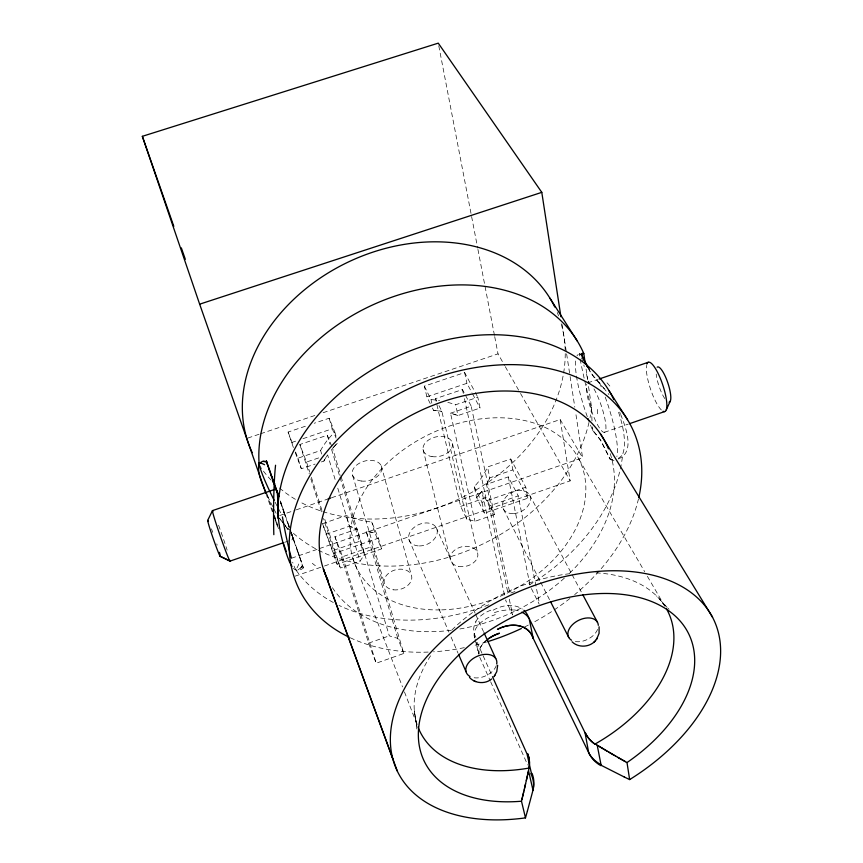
<?xml version="1.0" encoding="UTF-8"?>
<svg xmlns="http://www.w3.org/2000/svg" width="863" height="863" viewBox="0 0 863 863"><rect width="100%" height="100%" fill="white"/><g stroke="black" fill="none" stroke-linecap="round" stroke-linejoin="round"><path stroke-width="0.65" stroke-dasharray="4.32 3.24" d="M293.442 568.285C295.718 572.191 306.16 569.677 302.438 564.974M321.36 461.942L323.862 461.09L326.592 456.419M301.554 567.067L302.428 565.319L301.942 563.938M326.84 456.042L327.606 454.887L335.427 480.497M301.392 567.325L298.134 569.839M300.648 568.199L302.428 565.319L302.816 566.387L301.953 563.517M334.186 446.559L332.589 448.382L340.702 475.286M334.52 446.203L335.189 445.481M335.524 445.125L336.203 444.413M336.548 444.057L337.25 443.355M618.286 458.987C635.74 452.05 625.395 426.667 620.573 414.121M403.787 653.464L397.778 638.296A83.84 59.827 -14.7 0 1 389.31 635.837L357.131 529.008L334.93 536.667L368.63 643.129L376.192 663.237L403.787 653.464L372.223 546.462L366.117 531.328A89.644 59.461 -14.6 0 0 374.876 532.73L381.511 548.9L337.163 564.273L322.514 523.679L346.246 515.524A90.227 59.396 -14.6 0 0 371.77 522.029L378.404 538.188L381.511 548.9M368.63 643.129L389.31 635.837M514.963 591.554L509.882 593.334L486.516 484.402A89.644 59.461 -14.6 0 0 489.817 477.854L487.509 466.98L510.734 458.997L525.783 487.207L527.876 498.156L484.38 513.237L476.646 497.573L474.229 486.721A90.227 59.396 -14.6 0 0 487.509 466.98M333.701 550.292L359.353 541.414L364.628 554.715A83.84 59.827 -14.7 0 0 360.065 561.177L340.367 568.016L333.701 550.292L323.496 518.426M460.659 506.408L485.891 497.681L494.359 514.585L474.995 521.306A83.84 59.827 -14.7 0 0 466.829 519.289L460.659 506.408L436.419 402.546M322.514 523.679L333.754 553.625L378.404 538.188M474.229 486.721L481.986 502.363L525.783 487.207M334.93 536.667L342.568 556.732L372.223 546.462M504.477 594.995L481.867 491.381L476.646 497.573A89.644 59.461 -14.6 0 0 481.867 491.381L489.159 505.966L518.253 495.891L539.256 602.698M295.2 576.128L323.215 566.43M324.488 565.988L570.184 480.864L560.163 419.537L330.691 498.059M284.585 542.331L293.463 539.289L291.618 534.143M604.391 432.309L628.275 424.1M325.923 534.305L349.493 526.182A89.644 59.461 -14.6 0 0 357.131 529.008L349.493 526.182L346.246 515.524M527.876 498.156L512.881 469.904L489.817 477.854L486.516 484.402L508.285 476.894L518.253 495.891M291.489 558.221L318.188 549.008M319.45 548.566L582.59 457.735L575.632 412.471M278.512 528.674L274.596 517.261L278.415 515.945M279.698 515.513L294.995 510.281M296.268 509.839L328.134 498.933M587.768 382.87L597.854 379.44M295.588 451.975L297.929 458.199L320.594 450.518A90.227 59.396 -14.6 0 1 334.812 432.083L329.127 418.231L314.208 423.258M447.832 402.385A90.227 59.396 -14.6 0 1 455.599 404.769L477.8 397.239L480.055 408.037L457.994 415.535A89.644 59.461 -14.6 0 0 450.497 413.194L474.995 521.306M336.085 444.531A89.644 59.461 -14.6 0 0 332.589 448.382L327.282 435.232L299.849 444.51L306.516 462.039L318.922 457.832M494.359 514.585L471.187 406.171L450.497 413.194L457.994 415.535L455.599 404.769M295.254 452.525L301.338 468.738L315.103 464.067M247.8 438.059L259.299 434.186M260.572 433.765L315.459 415.286M323.129 412.708L498.016 353.862L504.639 365.513M293.388 447.541L288.113 432.05L307.994 425.351M430.216 403.56L426.894 396.829L424.348 386.149L464.639 372.568L474.672 391.371M291.521 442.546L296.613 440.831M302.978 438.684L332.277 428.782L336.063 438.037M426.894 396.829L466.937 383.312L471.932 392.73M436.117 401.241L435.513 398.652L462.471 389.537L471.187 406.171M612.611 459.44L609.958 458.933A72.438 14.369 70.8 0 0 608.437 455.535L600.734 440.508L594.445 432.201A70.993 14.207 70.7 0 0 592.892 430.82A55.922 11.704 71.4 0 1 590.497 425.081M612.352 459.407L609.958 458.933L601.328 441.489A42.492 8.576 70.9 0 0 599.677 438.836L592.892 430.82L592.428 426.937M604.337 388.803L594.251 377.692L589.343 370.216M600.044 383.506L591.813 374.283A46.613 10.086 72 0 1 590.109 371.543L588.361 368.458M667.153 607.412L656.495 595.88M662.611 602.881L669.052 609.289M302.784 566.322L303.42 567.973L303.118 567.023M603.42 387.67L608.944 394.564M282.05 521.576L284.035 524.154M280.41 519.407L285.901 526.613M279.536 518.264L279.968 518.836M285.426 525.988L288.264 529.774M286.343 527.196L288.145 529.612M290.734 533.194L291.91 535.308M291.101 533.701L291.565 534.37L290.335 530.821M560.163 419.537L582.59 457.735M579.051 459.396L644.683 571.705M647.39 576.333L664.294 605.276M505.297 366.678L519.86 392.309M520.529 393.474L570.184 480.864M276.128 513.312L266.548 494.229M475.297 392.536L477.8 397.239M529.623 495.017L571.479 573.517A137.735 87.799 -25.6 0 0 451.5 630.378M572.104 574.715L582.255 593.744M472.557 393.906L480.055 408.037M503.442 509.127L540.087 581.133M540.691 582.331L549.86 600.335M531.392 588.577L539.181 604.132M435.513 398.652L436.667 400.961M438.976 405.567L441.856 411.338L466.829 519.289M424.348 386.149L431.004 399.569L431.845 403.14M432.428 408.037L433.539 410.281A89.644 59.461 -14.6 0 1 441.856 411.338L433.539 410.281L432.967 407.908M436.106 527.422L475.125 613.205M475.675 614.434L483.485 631.587M477.142 642.396L482.622 654.65M483.161 655.869L491.932 675.459M479.785 657.326L490.119 680.562M490.669 681.781L527.649 764.942M619.699 412.126L620.357 413.625M408.889 539.386L448.933 632.115M451.069 637.056L458.005 653.129M292.557 536.549L293.463 539.267L293.129 538.404M303.398 567.951L303.075 567.11M352.999 558.76L402.514 686.905M404.456 691.932L417.563 725.848A137.735 87.799 -25.6 0 1 432.18 653.399M288.113 432.05L293.247 445.75M293.183 538.544L292.784 537.433M291.856 535.179L292.384 536.646M292.287 536.365L293.172 538.868M293.42 539.58L294.251 541.942M293.032 538.49L293.549 539.947M291.122 532.719L291.888 534.92M294.143 541.619L296.365 547.962M265.944 493.442L278.328 528.803M280.702 502.234L281.672 505.017M287.951 523.658L289.267 527.412M297.066 549.968L302.018 564.143M296.289 547.746L297.217 550.389M274.596 517.261L277.228 524.769M280.378 500.928L285.696 516.257M281.273 503.863L283.086 509.062M284.186 512.805L286.106 518.329M283.862 512.191L289.234 527.66M291.187 532.126L293.733 539.526M284.973 514.51L289.17 526.29M280.518 502.19L284.261 513.021M280.313 501.91L284.175 513.086M293.366 538.458L298.156 552.385M288.63 525.082L289.181 526.689M266.937 493.787L277.379 524.197M298.566 553.571L300.195 558.339M291.133 532.385L291.921 534.682M297.67 550.95L299.083 555.103M300.907 560.432L301.543 562.309M299.936 557.584L302.093 563.927M291.77 534.219L292.633 536.775M292.816 537.315L293.032 537.951M297.929 458.199L301.338 468.738M333.754 553.625L337.163 564.273M306.516 462.039L309.785 472.255M311.414 477.368L322.428 511.835M324.866 519.494L340.367 568.016M299.849 444.51L309.224 473.819M310.853 478.922L321.457 512.05M342.568 556.732L376.192 663.237M320.594 450.518L321.683 454.035M337.778 488.188L360.065 561.177M341.079 476.559L364.628 554.715M327.282 435.232L329.979 444.197M331.532 449.31L339.644 476.171M340.033 477.455L359.353 541.414M334.812 432.083L336.559 437.962M329.127 418.231L332.277 428.782M397.778 638.296L366.117 531.328L374.876 532.73L371.77 522.029M352.687 475.578L384.618 584.132M381.241 465.826L411.252 574.834M423.032 449.386L450.206 559.041M476.16 642.46L478.879 653.615M474.219 635.535L474.823 638.016M475.125 639.256L478.76 654.122M452.525 443.69L477.8 553.819M481.986 502.363L484.38 513.237M489.159 505.966L508.134 593.927M509.267 599.181L512.665 614.931L505.621 600.238A83.84 59.827 -14.7 0 0 505.923 599.817M462.471 389.537L463.312 393.442M464.445 398.663L485.891 497.681M464.639 372.568L466.937 383.312M508.285 476.894L529.925 584.866M510.734 458.997L512.881 469.904M438.771 45.793L477.671 248.091M477.929 249.407L494.456 335.351M494.715 336.678L498.016 353.862M415.793 719.915L416.861 726.301M416.872 726.193L414.337 710.713L416.84 728.987M591.964 420.853L591.565 407.336L588.286 384.671M562.137 324.693L566.43 352.579M566.635 353.906L569.904 375.211M570.109 376.538L574.812 407.153M586.096 369.084L587.617 379.828M592.892 430.82L592.547 428.037M557.239 312.482A167.886 130.766 -25.9 0 1 558.555 315.815M561.166 323.754A167.886 130.766 -25.9 0 1 487.854 482.46A167.886 130.766 -25.9 0 1 299.709 501.781M295.394 499.332A167.886 130.766 -25.9 0 1 277.336 486.117M271.155 480.152A167.886 130.766 -25.9 0 1 259.709 465.891M323.862 461.09A89.644 59.461 -14.6 0 1 327.606 454.887M431.004 399.569A90.227 59.396 -14.6 0 1 439.612 400.648M597.584 629.429A16.246 10.507 -27.1 0 1 574.639 641.436M496.301 665.578A16.343 10.658 -24.1 0 1 471.489 677.142M474.564 637.617A28.695 16.354 -15.2 0 1 495.265 614.639M475.891 637.304A28.673 19.709 8.8 0 1 476.096 621.694M298.76 564.003A62.859 20.119 74.2 0 1 295.826 569.472M296.041 569.936A56.106 5.232 80.2 0 1 292.665 562.191M622.363 457.25A180.831 132.233 -25.8 0 1 528.458 585.459M488.857 604.801A180.831 132.233 -25.8 0 1 338.986 605.405M333.334 602.525A180.831 132.233 -25.8 0 1 296.074 570.184M593.96 388.9A26.084 5.458 71.4 0 1 605.945 426.851A26.084 5.458 71.4 0 1 594.974 419.547A26.084 5.458 71.4 0 1 586.786 384.121M613.981 460.486A55.922 11.704 71.4 0 1 609.958 458.933M587.293 416.678A55.922 11.704 71.4 0 1 575.74 359.688M576.98 355.804A55.922 11.704 71.4 0 1 578.296 354.52M599.494 382.827A55.922 11.704 71.4 0 1 602.374 389.666M605.222 397.088A55.922 11.704 71.4 0 1 616.872 456.559M621.77 455.632A61.726 31.251 79.4 0 1 617.8 458.631M618.566 412.309A54.995 20.496 66.5 0 1 621.716 456.096M607.002 382.794A61.305 17.907 52.4 0 1 611.64 388.188M664.801 398.598A18.544 4.703 71.5 0 1 656.193 374.089M661.36 409.968A25.976 6.473 71.5 0 1 650.389 388.695A25.976 6.473 71.5 0 1 646.549 365.351M211.446 528.857A19.105 0.831 70.8 0 1 212.751 532.374M216.764 543.895A19.105 0.831 70.8 0 1 217.174 545.114M218.566 525.211A26.731 1.025 70.8 0 1 227.142 550.109M596.074 572.859A137.735 87.799 -25.6 0 1 664.995 606.344M493.194 610.173A28.684 21.446 -34 0 1 522.288 609.041M475.589 621.748A28.716 18.835 -9.4 0 1 492.827 609.515M494.413 612.611A28.716 15.631 -15.4 0 1 513.776 610.012M591.565 407.336A173.905 131.597 -25.8 0 1 590.033 417.627M589.03 422.352A173.905 131.597 -25.8 0 1 450.691 556.635A173.905 131.597 -25.8 0 1 279.137 517.886M597.455 413.755A61.909 6.98 89.6 0 1 597.325 406.236M591.187 407.541A54.908 1.953 75.9 0 1 580.022 358.307A54.908 1.953 75.9 0 1 584.24 366.451M586.473 374.251A54.908 1.953 75.9 0 1 588.307 380.917M638.491 498.846A184.973 132.449 -25.7 0 1 574.672 594.629M569.925 598.48A184.973 132.449 -25.7 0 1 532.687 622.806M528.35 625.082A184.973 132.449 -25.7 0 1 522.698 627.876M486.592 641.975A184.973 132.449 -25.7 0 1 472.881 645.729M464.305 647.649A184.973 132.449 -25.7 0 1 433.539 651.802M428.156 652.083A184.973 132.449 -25.7 0 1 350.324 637.789M610.217 453.614A154.909 110.809 -25.7 0 1 568.663 574.111M564.359 578.113A154.909 110.809 -25.7 0 1 458.08 629.278M451.198 630.27A154.909 110.809 -25.7 0 1 332.136 587.261M486.818 639.882A28.35 17.497 -14.7 0 0 478.868 653.83A28.382 16.98 -15 0 1 487.066 639.85M514.154 609.947A28.641 20.237 -21.9 0 1 520.292 611.468M315.373 565.653A63.344 5.146 51.9 0 1 312.341 563.302M280.648 512.762A56.03 5.771 61.6 0 1 274.466 500.918M361.273 481.025A15.124 9.957 -15.7 0 0 381.673 467.217A15.124 9.957 -15.7 0 0 358.026 464.046A15.124 9.957 -15.7 0 0 361.273 481.025M432.007 456.603A15.038 9.871 -13.4 0 0 452.482 443.431A15.038 9.871 -13.4 0 0 428.879 439.785A15.038 9.871 -13.4 0 0 432.007 456.603M458.738 566.43A14.056 9.946 -13.4 0 0 477.757 553.561A14.056 9.946 -13.4 0 0 455.535 549.494A14.056 9.946 -13.4 0 0 458.738 566.43M393.506 589.828A14.132 10.022 -16 0 0 411.554 575.686A14.132 10.022 -16 0 0 388.814 573.118A14.132 10.022 -16 0 0 393.506 589.828M513.733 513.593A14.876 10.561 -27.5 0 0 529.828 495.405A14.876 10.561 -27.5 0 0 505.934 497.034A14.876 10.561 -27.5 0 0 513.733 513.593M419.407 545.945A14.951 10.701 -23.9 0 0 436.754 528.706A14.951 10.701 -23.9 0 0 412.687 528.663A14.951 10.701 -23.9 0 0 419.407 545.945M441.705 609.871A123.743 88.447 -25.7 0 0 580.594 462.73A123.743 88.447 -25.7 0 0 381.5 468.922A123.743 88.447 -25.7 0 0 441.705 609.871"/><path stroke-width="1.29" d="M528.922 768.404L528.965 768.081A40.809 31.046 6.5 0 0 527.638 753.712A40.863 31.057 6.7 0 1 528.943 768.07A137.735 87.799 -25.6 0 1 418.005 727.034M528.943 768.243L528.447 771.026M527.52 775.233L528.523 770.702L532.989 790.206L527.412 811.015M528.307 771.673L528.091 772.655M527.876 773.615L524.143 790.055M527.379 775.88L526.322 780.573M525.61 783.723L524.51 788.469M521.878 799.623L524.197 789.828M523.755 791.727L521.489 801.22L525.481 817.876L527.412 811.004M585.243 363.517L583.82 353.593A173.905 131.597 -25.8 0 0 394.531 296.257A173.905 131.597 -25.8 0 0 259.083 463.474C256.861 473.668 262.632 483.83 266.052 493.118M666.301 409.774L670.281 401.133M207.67 520.411L212.427 510.734M596.829 638.76L599.084 633.302L599.084 626.786M583.82 353.593C577.52 351.521 587.832 365.642 587.779 367.368M493.884 676.765L496.764 671.673L497.671 665.287M572.083 641.792C578.944 648.598 591.651 647.228 596.711 638.922M596.301 639.569L597.293 638.037M582.18 353.301L581.899 355.125A81.748 17.994 72.2 0 0 583.42 358.512L587.476 366.797M494.467 675.977L494.984 675.298M259.083 463.474L262.579 461.327L266.667 461.813L272.277 477.897M593.884 642.191L594.985 641.133M491.64 678.965C485.34 684.359 474.995 683.615 469.483 677.433M220.292 556.387L230.087 561.09L283.323 542.773M629.526 423.668L664.726 411.554M328.134 498.933L330.691 498.059M212.492 510.605L276.031 488.987L276.883 491.317M599.116 379.008L648.275 362.277M541.791 192.352L438.264 43.15L142.341 136.322L199.655 304.175L541.791 192.352L560.918 316.753M263.582 461.209L266.667 461.813L266.365 460.971M473.744 680.713L475.653 681.576M525.481 817.876A175.405 109.655 -25.6 0 1 409.828 679.429A175.405 109.655 -25.6 0 1 673.766 582.406A175.405 109.655 -25.6 0 1 629.645 779.591L624.251 776.98M220.13 556.247L230.087 561.09M624.262 776.991L601.123 765.276L597.207 745.211M629.645 779.591L627.002 762.558L615.923 756.279M625.438 761.684L617.681 757.293M616.15 756.409L598.577 746.053M614.618 755.524L608.544 751.986M607.034 751.101L602.255 748.264M600.724 747.347L601.953 748.081M600.109 746.98L597.973 745.686M597.196 745.211L595.287 743.906A137.735 87.799 -25.6 0 0 666.312 608.523M292.018 566.452L291.068 564.941M608.933 390.561L627.53 419.666M549.914 298.156L577.433 341.252M712.579 617.293L600.346 433.69M582.892 594.931L597.476 622.288M290.033 563.064L290.378 563.733M550.465 601.533L568.793 637.541M588.674 752.622L585.049 732.741L529.084 618.307L533.194 638.318L588.674 752.622A40.291 33.398 -33.4 0 0 600.831 765.654M289.666 562.352C282.039 543.55 277.26 523.107 277.821 502.73M484.035 632.816L495.74 658.545M492.482 676.689L526.991 753.841L531.457 773.496M458.544 654.37L466.02 671.673M276.106 489.245L276.214 489.569M392.902 759.16L323.398 569.019L397.271 770.972M276.246 489.548L276.602 490.551M277.293 492.093L278.771 496.311M276.84 490.82L277.325 492.158M276.333 489.407L276.947 491.112M275.491 487.023L276.451 489.731M276.85 491.241L277.282 492.449M274.186 483.312L275.621 487.39M277.142 492.05L277.832 494.014M272.018 477.142L274.251 483.496M277.735 493.733L278.781 496.732M199.655 304.175L265.944 493.442M283.193 542.687L286.289 551.522M142.341 136.322L173.808 226.333M181.338 247.886L185.329 259.299M275.524 488.048L276.279 490.238M271.047 475.028L275.923 489.192M269.159 469.494L271.575 476.57M267.864 465.686L269.385 470.152M267.336 464.111L268.015 466.139M267.465 464.488L266.538 461.727M266.991 463.097L266.279 460.928M276.343 489.957L276.031 488.997M277.627 495.977L277.454 492.536L277.832 503.571M277.659 496.829L277.692 497.681M277.713 498.534L277.767 500.216M277.789 501.058L277.8 501.899M274.909 483.884A167.886 130.766 -25.9 0 1 272.87 481.899M252.244 452.676A167.886 130.766 -25.9 0 1 347.358 262.471A167.886 130.766 -25.9 0 1 554.78 307.023M521.489 801.22A146.786 91.683 -25.6 0 1 436.354 681.759A146.786 91.683 -25.6 0 1 653.356 602.245A146.786 91.683 -25.6 0 1 627.002 762.558M571.554 640.249A16.246 10.507 -27.1 0 1 577.52 620.918A16.246 10.507 -27.1 0 1 598.318 625.319M470.022 676.495A16.343 10.658 -24.1 0 1 476.559 656.592A16.343 10.658 -24.1 0 1 496.721 663.992M219.439 552.374A19.105 0.831 70.8 0 1 214.132 541.198A19.105 0.831 70.8 0 1 208.447 521.489M532.05 773.367A40.658 31.845 2.5 0 1 532.805 790.174M530.885 773.626A40.755 31.51 10.9 0 1 533.064 790.228M601.435 764.855A40.378 32.988 -24.9 0 1 588.62 752.655M523.906 610.303A28.684 21.446 -34 0 1 528.857 618.404M521.824 612.137A28.641 20.237 -21.9 0 1 529.03 618.34M497.487 629.3A28.414 21.575 -29.9 0 1 533.151 638.34M497.53 629.397A28.371 21.51 -31.5 0 1 533.054 638.372M273.83 534.682A62.729 5.038 89.9 0 1 275.556 465.233M291.381 557.983A56.106 5.232 80.2 0 1 282.428 516.926M278.059 518.436A180.831 132.233 -25.8 0 1 417.972 347.962A180.831 132.233 -25.8 0 1 613.809 399.634M588.879 420.95A55.922 11.704 71.4 0 1 587.994 418.609M579.839 354.305A55.922 11.704 71.4 0 1 581.899 355.125M657.175 367.163A18.544 4.703 71.5 0 1 667.8 382.784A18.544 4.703 71.5 0 1 669.052 402.201M646.872 364.057A25.976 6.473 71.5 0 1 662.45 383.992A25.976 6.473 71.5 0 1 663.129 411.284M230.065 560.335A26.731 1.025 70.8 0 1 220.292 536.139A26.731 1.025 70.8 0 1 212.956 511.241M586.646 365.178A61.661 6.526 64.7 0 1 589.407 369.569M588.437 381.414A54.908 1.953 75.9 0 1 588.944 383.269M258.889 462.913A62.913 19.957 67.4 0 1 264.553 464.726M274.143 500.26A56.03 5.771 61.6 0 1 259.31 463.863M349.127 637.218A184.973 132.449 -25.7 0 1 407.983 389.105A184.973 132.449 -25.7 0 1 638.782 497.584M521.349 628.523A184.973 132.449 -25.7 0 1 487.8 641.608M328.285 580.626A154.909 110.809 -25.7 0 1 420.54 410.648A154.909 110.809 -25.7 0 1 608.447 448.803M488.037 638.944A28.35 17.497 -14.7 0 1 499.299 633.194M488.382 638.868A28.382 16.98 -15 0 1 499.386 633.356M585.211 732.655A40.432 32.956 -37.8 0 0 595.06 744.176A40.475 33.01 -38 0 1 585.222 732.644"/></g></svg>
